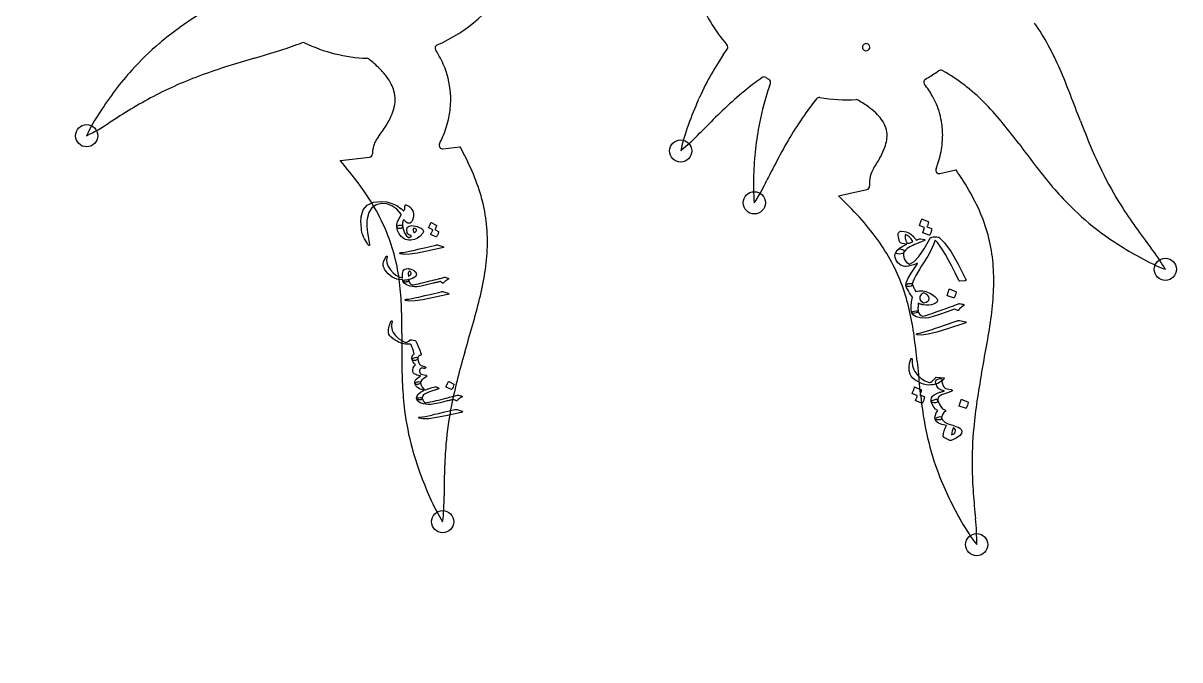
# Model space of a CAD drawing. Header units: millimetres. Extents: x -135 to 135, y -135 to 135.
# Drawn here: x -35.2 to 49.1, y 32.4 to 78.8 of the extents above; entities that cross this region are included whole.
import ezdxf

# ---------------------------------------------------------------- set-up
doc = ezdxf.new("R2010")
doc.units = ezdxf.units.MM
for name, color, linetype in [('CUT_INNER', 6, 'Continuous'), ('CUT_OUTER', 1, 'Continuous'), ('ENGRAVE', 7, 'Continuous'), ('TEXT', 5, 'Continuous')]:
    doc.layers.add(name, color=color, linetype=linetype)

msp = doc.modelspace()

# ---------------------------------------------------------------- linework, layer by layer
at = {"layer": 'CUT_INNER'}
for points in [[(15.796, 76.527), (16.085, 76.931)], [(26.014, 77.256), (25.998, 77.239)], [(26.249, 76.83), (26.29, 76.841)], [(26.281, 77.325), (26.256, 77.331)], [(32.008, 75.233), (31.744, 75.377)], [(19.159, 74.245), (19.229, 74.437)], [(25.7, 73.167), (25.695, 73.171), (25.633, 73.214)], [(13.408, 70.139), (12.698, 69.523), (12.694, 69.52)], [(-4.633, 69.669), (-3.394, 69.812), (-3.388, 69.812)], [(-12.101, 68.803), (-12.104, 68.808), (-12.099, 68.809), (-9.99, 69.052)], [(31.582, 67.873), (32.749, 68.129), (32.755, 68.13)], [(24.189, 66.245), (24.185, 66.249), (24.191, 66.251), (26.262, 66.705)]]:
    msp.add_lwpolyline(points, dxfattribs=at)
for centre, radius, start, end in [((0, 0), 130.668, 187.73465, 65.43371), ((0, 38.577), 78.873, 83.67234, 167.64641), ((0.001, 38.578), 78.872, 358.67428, 80.26189), ((-9.709, 87.811), 11.55, 293.79043, 329.05833), ((24.806, 84.788), 11.545, 200.16979, 220.77856), ((-0.429, 45.817), 40.194, 122.92375, 125.58785), ((-9.648, 58.733), 24.325, 125.63402, 130.02113), ((25.975, 69.963), 15.33, 28.24372, 35.35811), ((-12.268, 61.885), 20.227, 130.07663, 138.01964), ((-45.271, 167.326), 94.935, 286.45974, 287.67461), ((-24.295, 101.813), 26.147, 287.46606, 291.03918), ((-14.821, 77.175), 0.25, 64.33971, 110.34964), ((-9.712, 87.802), 11.542, 244.32242, 267.66556), ((-4.95, 77.013), 0.25, 113.57963, 215.90961), ((-11.559, 72.767), 7.606, 27.60646, 32.61953), ((15.881, 77.076), 0.25, 324.54123, 43.0829), ((26.183, 77.071), 0.25, 137.58787, 239.91956), ((26.199, 77.088), 0.25, 76.62568, 137.58787), ((26.183, 77.071), 0.25, 239.91956, 285.40031), ((26.224, 77.082), 0.25, 285.40031, 76.62568), ((18.911, 66.177), 23.345, 23.42283, 28.22485), ((18.415, -48.07), 129.679, 106.47972, 107.37157), ((-10.193, 76.021), 0.25, 53.03503, 87.53906), ((-10.628, 75.506), 0.923, 48.50032, 50.6751), ((-15.396, 69.336), 8.72, 45.28301, 51.89949), ((-11.153, 72.992), 7.142, 22.2393, 27.51232), ((32.391, 65.246), 20.066, 145.79254, 151.13963), ((-10.824, 60.619), 22.147, 138.08565, 142.99663), ((-11.913, 46.889), 29.982, 110.04738, 113.78241), ((-7.199, 33.878), 43.821, 107.39871, 110.00524), ((-13.174, 71.585), 5.558, 37.07439, 45.2476), ((-10.765, 73.165), 6.718, 16.52055, 22.12375), ((-10.37, 73.286), 6.304, 356.59627, 16.49176), ((24.847, 84.736), 11.484, 299.65249, 304.45421), ((27.351, 81.136), 7.099, 304.22764, 305.55969), ((31.625, 75.157), 0.25, 61.46995, 125.50781), ((25.206, 63.688), 13.4, 51.35672, 59.4934), ((-4.004, 56.241), 48.321, 21.06148, 23.43356), ((-12.989, 49.402), 27.248, 113.84254, 117.87193), ((-11.736, 72.67), 3.757, 27.31948, 37.09909), ((-10.796, 73.157), 2.697, 16.08548, 27.28157), ((34.222, 64.257), 22.147, 151.18436, 156.09534), ((29.059, 60.015), 18.151, 125.12297, 129.47138), ((38.272, 67.626), 20.227, 160.9004, 168.84342), ((18.762, 74.659), 0.25, 59.41627, 125.75367), ((24.488, 84.229), 10.902, 239.09901, 240.48321), ((18.995, 74.523), 0.25, 339.75541, 60.87242), ((30.654, 74.539), 0.25, 119.8852, 216.49735), ((25.348, 70.345), 6.513, 28.98742, 38.38916), ((-7.28, 57.941), 26.589, 142.984, 147.15085), ((-10.276, 44.36), 32.975, 117.94409, 121.22648), ((-10.37, 73.285), 2.253, 357.84136, 15.95536), ((35.584, 51.732), 28.695, 129.01541, 132.81112), ((22.782, 73.166), 0.25, 79.83141, 141.8021), ((24.809, 84.775), 11.535, 260.09855, 273.30794), ((25.649, 70.523), 6.163, 22.9982, 28.89904), ((24.134, 62.388), 15.085, 44.15999, 51.26028), ((-843.257, -267.28), 947.772, 20.957897, 21.079985), ((17.013, -0.37), 85.371, 121.32481, 122.58311), ((-11.796, 73.559), 3.71, 336.29225, 346.24904), ((-10.78, 73.308), 2.664, 346.29229, 357.68331), ((-10.793, 73.313), 6.728, 346.98695, 356.57442), ((38.281, 62.451), 26.589, 156.0827, 160.24956), ((45.853, 40.736), 43.74, 132.88984, 135.35317), ((38.058, 60.961), 19.803, 141.38267, 145.08368), ((25.489, 73.01), 0.25, 54.77531, 93.16406), ((21.541, 66.133), 8.171, 52.76679, 59.40953), ((23.458, 68.66), 5, 44.41667, 52.74143), ((26.011, 70.68), 5.769, 8.11721, 22.97318), ((19.459, 57.877), 21.582, 39.14907, 44.10476), ((-19.197, 65.335), 12.569, 146.00087, 155.11336), ((-13.442, 74.279), 5.507, 328.03354, 336.31826), ((-11.38, 73.442), 7.329, 341.77965, 347.04294), ((44.049, 56.538), 27.248, 144.66632, 148.69571), ((24.743, 69.914), 3.204, 34.35057, 44.46056), ((25.607, 70.506), 2.157, 22.59642, 34.32202), ((101.235, 94.508), 63.641, 200.98081, 202.78926), ((-36.349, 82.539), 13.229, 295.76269, 303.94938), ((-16.138, 75.969), 8.689, 321.24318, 327.99045), ((-12.004, 73.642), 7.985, 336.93298, 341.81149), ((24.998, 66.952), 12.569, 159.09958, 168.21206), ((-90.595, 174.801), 147.549, 314.81908, 315.54941), ((40.161, 67.28), 22.147, 168.90942, 173.82041), ((26.012, 70.68), 1.717, 3.21883, 22.43988), ((25.894, 70.669), 5.887, 357.65974, 8.0591), ((0.121, 42.148), 46.508, 36.82669, 39.13622), ((-7.74, 69.308), 2.031, 143.02361, 170.97937), ((-4.661, 69.917), 0.25, 154.23536, 276.57466), ((-10.988, 73.182), 6.87, 332.64892, 337.1425), ((48.963, 53.598), 32.975, 148.76786, 152.05026), ((24.592, 70.829), 3.15, 340.58085, 350.9388), ((25.613, 70.665), 2.116, 350.97397, 3.0094), ((25.488, 70.681), 6.293, 351.81323, 357.70278), ((288.578, 258.231), 313.907, 216.83843, 217.18072), ((-10.019, 69.3), 0.25, 276.57466, 359.61496), ((-8.062, 69.345), 1.707, 170.48036, 181.5512), ((-22.499, 59.243), 21.84, 23.74319, 28.94469), ((44.576, 66.796), 26.589, 173.80777, 177.97463), ((22.899, 71.422), 4.943, 332.1639, 340.62865), ((24.383, 70.896), 7.42, 341.30554, 346.36563), ((25.016, 70.747), 6.769, 346.32838, 351.83104), ((74.56, 83.323), 34.716, 202.82293, 206.08212), ((-35.687, 48.701), 30.99, 36.40909, 40.44115), ((95.316, 29.169), 85.371, 152.14859, 153.40689), ((28.473, 67.19), 2.027, 147.12564, 186.34566), ((20.077, 72.917), 8.137, 325.34452, 332.13064), ((27.497, 69.794), 4.117, 337.352, 341.93328), ((70.49, 92.833), 40.194, 217.20915, 219.87326), ((-15.728, 62.231), 14.438, 16.10247, 23.70662), ((30.554, 67.039), 12.569, 176.82464, 185.93713), ((31.529, 68.117), 0.25, 158.49964, 282.38094), ((14.811, 55.682), 21.84, 29.54946, 34.75097), ((67.983, 80.118), 27.4, 206.11177, 212.15172), ((-26.231, 55.679), 19.238, 30.19338, 36.39784), ((7.01, 73.024), 13.229, 326.58647, 334.77315), ((26.209, 66.949), 0.25, 282.38094, 3.73656), ((58.299, 82.675), 24.325, 219.91942, 224.30653), ((-13.382, 62.929), 11.99, 7.06476, 16.00685), ((2.758, 43.86), 30.99, 42.21537, 46.24742), ((21.245, 59.34), 14.438, 21.90875, 29.5129), ((-22.247, 58.013), 14.621, 22.3897, 30.13988), ((55.352, 79.827), 20.227, 224.36203, 232.30505), ((72.679, 83.123), 32.975, 212.22949, 215.51189), ((-13.667, 62.919), 12.275, 358.23215, 6.95057), ((11.459, 51.759), 19.238, 35.99965, 42.20412), ((23.509, 60.272), 11.99, 12.87104, 21.81313), ((-21.126, 58.499), 13.4, 14.15725, 22.29393), ((56.506, 81.361), 22.147, 232.37105, 237.28203), ((115.244, 113.678), 85.371, 215.61022, 216.86852), ((-16.72, 63.033), 15.33, 351.04425, 358.15864), ((15.187, 54.484), 14.621, 28.19598, 35.94615), ((23.226, 60.232), 12.275, 4.03843, 12.75685), ((58.912, 85.096), 26.589, 237.2694, 241.43626), ((36.555, 54.27), 13.229, 30.04809, 38.23478), ((-22.767, 58.112), 15.085, 6.96052, 14.06081), ((52.429, 72.659), 12.569, 240.28627, 249.39876), ((16.252, 55.081), 13.4, 19.96353, 28.10021), ((20.178, 60.037), 15.33, 356.85053, 3.96492), ((-29.218, 57.345), 21.582, 1.9496, 6.9053), ((-24.636, 64.288), 23.345, 346.22336, 351.02538), ((14.66, 54.529), 15.085, 12.7668, 19.86708), ((12.175, 60.485), 23.345, 352.02964, 356.83166), ((-48.896, 70.227), 48.321, 343.86201, 346.23409), ((-54.131, 56.507), 46.508, 359.62723, 1.93675), ((8.319, 53.114), 21.582, 7.75588, 12.71157), ((-912.989, 319.937), 947.772, 343.758429, 343.880517), ((-12.561, 63.939), 48.321, 349.66829, 352.04037), ((306.278, 54.227), 313.907, 179.63896, 179.98125), ((-16.381, 49.76), 46.508, 5.4335, 7.74303), ((58.067, 37.081), 63.641, 163.78134, 165.58979), ((-897.483, 224.951), 947.772, 349.564705, 349.686793), ((32.564, 54.336), 40.194, 180.00968, 182.67379), ((342.409, 83.952), 313.907, 185.44523, 185.78752), ((97.206, 41.784), 63.641, 169.58762, 171.39607), ((16.712, 53.616), 24.325, 182.71996, 187.10706), ((30.057, 44.299), 34.716, 165.62346, 168.88266), ((70.089, 56.371), 40.194, 185.81596, 188.48006), ((12.643, 53.128), 20.227, 187.16256, 195.10558), ((22.88, 45.724), 27.4, 168.91231, 174.95225), ((68.61, 46.132), 34.716, 171.42974, 174.68893), ((54.391, 54.05), 24.325, 188.52623, 192.91334), ((61.326, 46.823), 27.4, 174.71858, 180.75853), ((28.438, 45.278), 32.975, 175.03002, 178.31242), ((50.392, 53.153), 20.227, 192.96884, 200.91186), ((14.49, 53.653), 22.147, 195.17158, 200.08256), ((66.899, 46.942), 32.975, 180.8363, 184.1187), ((18.664, 55.173), 26.589, 200.06993, 204.23679), ((80.816, 43.881), 85.371, 178.41075, 179.66905), ((52.176, 53.862), 22.147, 200.97786, 205.88884), ((5.981, 49.186), 12.569, 203.0868, 212.19929), ((-17.781, 44.136), 13.229, 352.84863, 1.03531), ((56.175, 55.797), 26.589, 205.87621, 210.04307), ((119.15, 50.851), 85.371, 184.21702, 185.47533), ((44.163, 48.558), 12.569, 208.89308, 218.00557), ((21.034, 41.129), 13.229, 358.6549, 6.84159)]:
    msp.add_arc(centre, radius, start, end, dxfattribs=at)
at = {"layer": 'CUT_OUTER'}
msp.add_arc((0, 0), 135, 187.7347, 79.80501, dxfattribs=at)
at = {"layer": 'ENGRAVE'}
for centre, radius in [((0, 38.577), 89.052), ((-30.6, 70.624), 0.81), ((12.693, 69.519), 0.81), ((18.052, 65.738), 0.81), ((48.007, 60.893), 0.81), ((-4.655, 42.488), 0.81), ((34.259, 40.818), 0.81)]:
    msp.add_circle(centre, radius, dxfattribs=at)
at = {"layer": 'TEXT'}
for points in [[(-6.856, 64.468), (-6.908, 64.371), (-6.962, 64.301), (-7.019, 64.257), (-7.078, 64.242), (-7.135, 64.243), (-7.192, 64.257), (-7.247, 64.282), (-7.302, 64.319), (-7.353, 64.362), (-7.397, 64.408), (-7.436, 64.456), (-7.468, 64.505), (-7.475, 64.518), (-7.483, 64.521), (-7.491, 64.514), (-7.5, 64.497), (-7.546, 64.379), (-7.576, 64.263), (-7.59, 64.147), (-7.587, 64.033), (-7.592, 63.958), (-7.619, 63.903), (-7.666, 63.87), (-7.735, 63.857), (-7.846, 63.861), (-7.928, 63.884), (-7.98, 63.925), (-8.002, 63.985), (-7.996, 64.163), (-7.939, 64.367), (-7.831, 64.598), (-7.672, 64.856), (-7.667, 64.871), (-7.667, 64.886), (-7.67, 64.901), (-7.679, 64.916), (-8.002, 65.276), (-8.347, 65.525), (-8.713, 65.664), (-9.102, 65.692), (-9.509, 65.598), (-9.82, 65.38), (-10.036, 65.037), (-10.155, 64.57), (-10.171, 64.409), (-10.176, 64.227), (-10.171, 64.022), (-10.155, 63.796), (-10.129, 63.548), (-10.092, 63.279), (-10.044, 62.988), (-9.984, 62.677), (-9.979, 62.654), (-9.98, 62.637), (-9.985, 62.626), (-9.996, 62.619), (-10.01, 62.618), (-10.026, 62.624), (-10.043, 62.636), (-10.061, 62.654), (-10.121, 62.732), (-10.188, 62.834), (-10.262, 62.961), (-10.343, 63.112), (-10.418, 63.263), (-10.475, 63.394), (-10.514, 63.505), (-10.534, 63.595), (-10.559, 63.751), (-10.579, 63.902), (-10.594, 64.049), (-10.603, 64.191), (-10.607, 64.328), (-10.606, 64.459), (-10.599, 64.586), (-10.588, 64.707), (-10.441, 65.217), (-10.145, 65.576), (-9.702, 65.784), (-9.109, 65.841), (-8.717, 65.8), (-8.347, 65.698), (-7.999, 65.535), (-7.673, 65.309), (-7.649, 65.288), (-7.626, 65.267), (-7.607, 65.249), (-7.59, 65.233), (-7.574, 65.218), (-7.561, 65.205), (-7.548, 65.194), (-7.537, 65.185), (-7.518, 65.168), (-7.503, 65.16), (-7.491, 65.159), (-7.484, 65.168), (-7.446, 65.234), (-7.419, 65.308), (-7.405, 65.389), (-7.402, 65.476), (-7.398, 65.532), (-7.385, 65.57), (-7.363, 65.588), (-7.331, 65.587), (-7.275, 65.569), (-7.222, 65.547), (-7.172, 65.522), (-7.126, 65.494), (-7.083, 65.463), (-7.042, 65.429), (-7.004, 65.392), (-6.967, 65.353), (-6.838, 65.146), (-6.776, 64.929), (-6.782, 64.703), (-6.856, 64.468)], [(-6.053, 63.672), (-6.054, 63.64), (-6.064, 63.603), (-6.083, 63.562), (-6.11, 63.516), (-6.282, 63.313), (-6.483, 63.163), (-6.716, 63.065), (-6.979, 63.018), (-7.118, 63.017), (-7.245, 63.031), (-7.357, 63.062), (-7.457, 63.108), (-7.67, 63.272), (-7.832, 63.473), (-7.943, 63.711), (-8.002, 63.985), (-7.999, 64.014), (-7.982, 64.04), (-7.951, 64.064), (-7.906, 64.085), (-7.881, 64.094), (-7.856, 64.101), (-7.829, 64.106), (-7.801, 64.109), (-7.774, 64.111), (-7.748, 64.111), (-7.723, 64.111), (-7.699, 64.109), (-7.656, 64.102), (-7.623, 64.086), (-7.6, 64.064), (-7.587, 64.033), (-7.519, 63.767), (-7.425, 63.54), (-7.303, 63.352), (-7.155, 63.204), (-7.091, 63.219), (-7.04, 63.235), (-7.003, 63.25), (-6.979, 63.266), (-6.96, 63.284), (-6.947, 63.3), (-6.942, 63.314), (-6.944, 63.326), (-6.948, 63.334), (-6.953, 63.34), (-6.959, 63.345), (-6.965, 63.347), (-7.062, 63.381), (-7.138, 63.428), (-7.195, 63.487), (-7.233, 63.56), (-7.275, 63.777), (-7.233, 63.935), (-7.106, 64.033), (-6.894, 64.071), (-6.77, 64.067), (-6.639, 64.044), (-6.501, 64.004), (-6.356, 63.946), (-6.23, 63.882), (-6.138, 63.815), (-6.079, 63.745), (-6.053, 63.672)], [(-4.961, 63.648), (-4.955, 63.643), (-4.95, 63.636), (-4.948, 63.625), (-4.947, 63.613), (-4.959, 63.565), (-4.973, 63.519), (-4.989, 63.474), (-5.006, 63.43), (-5.026, 63.388), (-5.048, 63.346), (-5.072, 63.304), (-5.099, 63.263), (-5.108, 63.255), (-5.117, 63.25), (-5.128, 63.25), (-5.14, 63.254), (-5.516, 63.435), (-5.521, 63.44), (-5.523, 63.449), (-5.519, 63.462), (-5.512, 63.477), (-5.504, 63.488), (-5.495, 63.506), (-5.482, 63.531), (-5.468, 63.562), (-5.45, 63.6), (-5.43, 63.646), (-5.407, 63.699), (-5.381, 63.759), (-5.673, 63.903), (-5.682, 63.91), (-5.686, 63.92), (-5.683, 63.934), (-5.674, 63.95), (-5.666, 63.964), (-5.655, 63.986), (-5.639, 64.016), (-5.62, 64.054), (-5.598, 64.101), (-5.571, 64.157), (-5.542, 64.222), (-5.508, 64.296), (-5.502, 64.304), (-5.495, 64.308), (-5.488, 64.308), (-5.481, 64.304), (-5.118, 64.117), (-5.111, 64.112), (-5.107, 64.104), (-5.105, 64.094), (-5.104, 64.081), (-5.112, 64.041), (-5.123, 64.002), (-5.135, 63.963), (-5.15, 63.926), (-5.166, 63.89), (-5.184, 63.854), (-5.204, 63.82), (-5.225, 63.786)], [(30.958, 63.86), (30.966, 63.854), (30.972, 63.846), (30.976, 63.835), (30.977, 63.82), (30.97, 63.764), (30.959, 63.709), (30.947, 63.656), (30.931, 63.603), (30.914, 63.552), (30.893, 63.501), (30.87, 63.45), (30.844, 63.4), (30.835, 63.389), (30.824, 63.383), (30.812, 63.381), (30.798, 63.384), (30.343, 63.548), (30.337, 63.554), (30.334, 63.564), (30.337, 63.579), (30.343, 63.598), (30.351, 63.612), (30.36, 63.633), (30.371, 63.663), (30.384, 63.701), (30.4, 63.747), (30.418, 63.802), (30.438, 63.865), (30.462, 63.938), (30.108, 64.069), (30.096, 64.076), (30.091, 64.088), (30.093, 64.103), (30.102, 64.123), (30.109, 64.14), (30.119, 64.167), (30.133, 64.203), (30.151, 64.25), (30.172, 64.306), (30.195, 64.374), (30.222, 64.452), (30.252, 64.542), (30.258, 64.552), (30.265, 64.557), (30.273, 64.558), (30.282, 64.554), (30.722, 64.38), (30.73, 64.375), (30.736, 64.367), (30.74, 64.356), (30.742, 64.341), (30.737, 64.294), (30.73, 64.247), (30.72, 64.202), (30.708, 64.157), (30.693, 64.113), (30.677, 64.07), (30.658, 64.028), (30.638, 63.988)], [(-6.569, 63.767), (-6.588, 63.811), (-6.626, 63.843), (-6.685, 63.863), (-6.764, 63.871), (-6.776, 63.869), (-6.784, 63.867), (-6.789, 63.865), (-6.791, 63.863), (-6.797, 63.815), (-6.798, 63.768), (-6.793, 63.72), (-6.783, 63.672), (-6.769, 63.631), (-6.752, 63.597), (-6.732, 63.572), (-6.709, 63.554), (-6.641, 63.615), (-6.595, 63.671), (-6.571, 63.721), (-6.569, 63.767)], [(33.481, 60.141), (33.483, 60.126), (33.483, 60.112), (33.481, 60.1), (33.476, 60.09), (33.465, 60.076), (33.449, 60.066), (33.428, 60.06), (33.4, 60.057), (33.025, 60.035), (33.007, 60.036), (32.992, 60.043), (32.979, 60.055), (32.968, 60.072), (32.7, 60.622), (32.447, 61.12), (32.209, 61.567), (31.985, 61.962), (31.777, 62.306), (31.583, 62.597), (31.404, 62.837), (31.24, 63.024), (31.124, 62.689), (30.941, 62.298), (30.694, 61.851), (30.38, 61.349), (30.249, 61.14), (30.115, 60.919), (29.978, 60.684), (29.837, 60.436), (29.713, 60.206), (29.626, 60.024), (29.576, 59.89), (29.563, 59.804), (29.545, 59.714), (29.479, 59.659), (29.364, 59.636), (29.201, 59.647), (29.155, 59.656), (29.122, 59.668), (29.1, 59.683), (29.09, 59.7), (29.118, 59.909), (29.267, 60.238), (29.536, 60.687), (29.927, 61.255), (29.937, 61.285), (29.937, 61.305), (29.928, 61.314), (29.909, 61.311), (29.671, 61.222), (29.462, 61.155), (29.282, 61.11), (29.133, 61.086), (29.031, 61.093), (28.936, 61.11), (28.848, 61.138), (28.766, 61.176), (28.634, 61.261), (28.523, 61.361), (28.435, 61.474), (28.37, 61.601), (28.322, 61.749), (28.305, 61.886), (28.32, 62.01), (28.366, 62.123), (28.452, 62.249), (28.544, 62.332), (28.643, 62.371), (28.747, 62.367), (28.865, 62.328), (28.94, 62.277), (28.973, 62.214), (28.962, 62.139), (28.931, 62.022), (28.925, 61.902), (28.944, 61.777), (28.987, 61.648), (29.053, 61.526), (29.136, 61.421), (29.238, 61.333), (29.358, 61.262), (29.696, 61.456), (30.055, 61.831), (30.437, 62.384), (30.84, 63.118), (30.879, 63.175), (30.932, 63.217), (30.999, 63.243), (31.08, 63.253), (31.241, 63.258), (31.366, 63.255), (31.453, 63.244), (31.505, 63.225), (31.922, 62.811), (32.389, 62.161), (32.906, 61.276), (33.472, 60.155), (33.473, 60.153), (33.474, 60.151), (33.475, 60.149), (33.477, 60.148), (33.478, 60.147), (33.479, 60.145), (33.48, 60.143), (33.481, 60.141)], [(28.958, 62.132), (28.916, 62.074), (28.849, 62.032), (28.757, 62.008), (28.64, 62.002), (28.505, 62.012), (28.414, 62.035), (28.368, 62.07), (28.367, 62.118), (28.463, 62.275), (28.63, 62.428), (28.868, 62.576), (29.176, 62.72), (28.973, 62.735), (28.819, 62.767), (28.714, 62.813), (28.657, 62.876), (28.642, 62.912), (28.628, 62.952), (28.616, 62.996), (28.604, 63.043), (28.594, 63.093), (28.583, 63.145), (28.573, 63.2), (28.563, 63.257), (28.55, 63.359), (28.546, 63.44), (28.549, 63.502), (28.561, 63.543), (28.607, 63.606), (28.657, 63.649), (28.711, 63.673), (28.768, 63.676), (28.969, 63.642), (29.127, 63.609), (29.242, 63.576), (29.315, 63.543), (29.388, 63.494), (29.459, 63.44), (29.528, 63.383), (29.595, 63.321), (29.661, 63.254), (29.726, 63.182), (29.79, 63.105), (29.853, 63.022), (30.052, 63.094), (30.093, 63.108), (30.131, 63.117), (30.166, 63.118), (30.196, 63.114), (30.457, 63.056), (30.491, 63.039), (30.494, 63.017), (30.466, 62.99), (30.407, 62.957), (30.212, 62.882), (30.034, 62.812), (29.872, 62.746), (29.726, 62.686), (29.597, 62.63), (29.486, 62.578), (29.392, 62.53), (29.316, 62.486), (29.192, 62.4), (29.091, 62.313), (29.013, 62.223), (28.958, 62.132)], [(29.598, 62.906), (29.476, 63.102), (29.348, 63.254), (29.215, 63.362), (29.076, 63.425), (29.059, 63.379), (29.049, 63.324), (29.047, 63.258), (29.052, 63.182), (29.06, 63.14), (29.069, 63.097), (29.08, 63.055), (29.093, 63.012), (29.108, 62.97), (29.126, 62.928), (29.147, 62.886), (29.171, 62.845), (29.215, 62.801), (29.28, 62.786), (29.364, 62.801), (29.468, 62.844), (29.515, 62.869), (29.552, 62.888), (29.58, 62.9), (29.598, 62.906)], [(-4.706, 62.569), (-4.615, 62.535), (-4.581, 62.503), (-4.603, 62.473), (-4.682, 62.446), (-5.801, 62.209), (-6.487, 62.066), (-7.04, 61.988), (-7.459, 61.975), (-7.744, 62.028), (-7.768, 62.04), (-7.782, 62.052), (-7.785, 62.064), (-7.777, 62.075), (-7.765, 62.085), (-7.748, 62.093), (-7.727, 62.099), (-7.701, 62.103), (-7.501, 62.126), (-7.29, 62.159), (-7.068, 62.204), (-6.835, 62.258), (-6.774, 62.272), (-6.609, 62.309), (-6.341, 62.371), (-5.969, 62.456), (-5.146, 62.654), (-5.101, 62.662), (-5.06, 62.664), (-5.022, 62.662), (-4.987, 62.654)], [(-7.608, 60.116), (-8, 60.181), (-8.339, 60.325), (-8.625, 60.551), (-8.858, 60.856), (-8.883, 60.9), (-8.906, 60.943), (-8.927, 60.986), (-8.945, 61.029), (-8.962, 61.07), (-8.975, 61.111), (-8.986, 61.152), (-8.995, 61.191), (-8.992, 61.292), (-8.955, 61.429), (-8.885, 61.604), (-8.781, 61.814), (-8.765, 61.838), (-8.749, 61.852), (-8.732, 61.858), (-8.716, 61.855), (-8.701, 61.845), (-8.694, 61.831), (-8.693, 61.813), (-8.699, 61.791), (-8.741, 61.58), (-8.715, 61.351), (-8.619, 61.105), (-8.454, 60.842), (-8.273, 60.632), (-8.07, 60.465), (-7.844, 60.34), (-7.596, 60.258), (-7.588, 60.26), (-7.582, 60.263), (-7.577, 60.268), (-7.575, 60.275), (-7.584, 60.434), (-7.581, 60.572), (-7.566, 60.687), (-7.539, 60.779), (-7.49, 60.854), (-7.416, 60.905), (-7.317, 60.934), (-7.193, 60.941), (-7.176, 60.94), (-7.16, 60.938), (-7.142, 60.937), (-7.125, 60.934), (-7.106, 60.931), (-7.087, 60.928), (-7.067, 60.924), (-7.046, 60.92), (-6.908, 60.881), (-6.791, 60.828), (-6.695, 60.761), (-6.62, 60.679), (-6.575, 60.592), (-6.566, 60.509), (-6.593, 60.429), (-6.657, 60.352), (-6.751, 60.281), (-6.862, 60.222), (-6.992, 60.176), (-7.138, 60.142), (-7.137, 60.133), (-7.136, 60.124), (-7.134, 60.116), (-7.132, 60.108), (-7.13, 60.1), (-7.128, 60.091), (-7.127, 60.083), (-7.126, 60.074), (-7.129, 60.042), (-7.146, 60.015), (-7.177, 59.994), (-7.222, 59.978), (-7.273, 59.968), (-7.325, 59.963), (-7.378, 59.963), (-7.432, 59.968), (-7.48, 59.978), (-7.515, 59.99), (-7.537, 60.006), (-7.546, 60.025), (-7.556, 60.113), (-7.564, 60.112), (-7.576, 60.113), (-7.59, 60.114), (-7.608, 60.116)], [(-7.116, 60.397), (-7.037, 60.456), (-6.984, 60.516), (-6.956, 60.577), (-6.953, 60.641), (-6.967, 60.677), (-6.986, 60.708), (-7.011, 60.735), (-7.041, 60.757), (-7.056, 60.763), (-7.072, 60.763), (-7.088, 60.755), (-7.104, 60.74), (-7.141, 60.688), (-7.161, 60.615), (-7.166, 60.523), (-7.155, 60.412), (-7.152, 60.4), (-7.144, 60.394), (-7.132, 60.393), (-7.116, 60.397)], [(-4.492, 60.307), (-4.413, 60.285), (-4.35, 60.267), (-4.304, 60.255), (-4.274, 60.248), (-4.255, 60.242), (-4.241, 60.233), (-4.232, 60.221), (-4.228, 60.207), (-4.228, 60.189), (-4.235, 60.174), (-4.249, 60.161), (-4.268, 60.151), (-4.362, 60.101), (-4.446, 60.045), (-4.519, 59.982), (-4.582, 59.913), (-4.602, 59.894), (-4.627, 59.886), (-4.655, 59.89), (-4.689, 59.906), (-4.843, 59.991), (-4.907, 59.976), (-4.969, 59.962), (-5.03, 59.948), (-5.089, 59.934), (-5.148, 59.92), (-5.205, 59.907), (-5.262, 59.893), (-5.317, 59.88), (-5.828, 59.756), (-6.228, 59.671), (-6.519, 59.623), (-6.699, 59.613), (-7.033, 59.663), (-7.286, 59.749), (-7.457, 59.871), (-7.546, 60.03), (-7.547, 60.034), (-7.548, 60.039), (-7.548, 60.044), (-7.548, 60.048), (-7.526, 60.079), (-7.468, 60.103), (-7.376, 60.122), (-7.25, 60.134), (-7.202, 60.135), (-7.167, 60.126), (-7.143, 60.107), (-7.131, 60.078), (-7.094, 59.963), (-7.04, 59.871), (-6.97, 59.8), (-6.883, 59.751), (-6.787, 59.766), (-6.678, 59.786), (-6.556, 59.81), (-6.421, 59.839), (-6.273, 59.873), (-6.114, 59.91), (-5.944, 59.952), (-5.761, 59.997), (-5.581, 60.04), (-5.42, 60.08), (-5.276, 60.115), (-5.151, 60.147), (-5.045, 60.174), (-4.956, 60.196), (-4.885, 60.214), (-4.833, 60.226), (-4.575, 60.302), (-4.549, 60.307), (-4.527, 60.309), (-4.508, 60.309), (-4.492, 60.307)], [(31.409, 58.645), (31.41, 58.637), (31.411, 58.63), (31.412, 58.624), (31.412, 58.618), (31.412, 58.613), (31.411, 58.607), (31.41, 58.601), (31.409, 58.595), (31.373, 58.528), (31.32, 58.467), (31.247, 58.414), (31.155, 58.369), (30.963, 58.306), (30.77, 58.272), (30.578, 58.268), (30.385, 58.294), (30.338, 58.303), (30.292, 58.315), (30.245, 58.327), (30.198, 58.341), (30.151, 58.356), (30.103, 58.372), (30.055, 58.39), (30.007, 58.409), (29.997, 58.323), (29.99, 58.24), (29.985, 58.16), (29.982, 58.084), (29.982, 58.011), (29.985, 57.941), (29.991, 57.875), (30, 57.813), (29.997, 57.787), (29.976, 57.763), (29.938, 57.741), (29.883, 57.721), (29.739, 57.681), (29.632, 57.666), (29.561, 57.675), (29.527, 57.709), (29.479, 57.934), (29.474, 58.201), (29.513, 58.509), (29.594, 58.858), (29.521, 58.953), (29.445, 59.061), (29.367, 59.181), (29.285, 59.313), (29.208, 59.447), (29.15, 59.555), (29.111, 59.637), (29.091, 59.695), (29.092, 59.726), (29.108, 59.756), (29.14, 59.786), (29.186, 59.815), (29.214, 59.828), (29.241, 59.838), (29.27, 59.847), (29.299, 59.853), (29.328, 59.858), (29.358, 59.861), (29.387, 59.864), (29.417, 59.865), (29.474, 59.861), (29.517, 59.849), (29.547, 59.828), (29.564, 59.798), (29.594, 59.726), (29.625, 59.656), (29.656, 59.588), (29.688, 59.523), (29.721, 59.459), (29.754, 59.395), (29.788, 59.333), (29.823, 59.272), (29.939, 59.307), (30.063, 59.327), (30.195, 59.331), (30.336, 59.318), (30.452, 59.295), (30.566, 59.265), (30.679, 59.226), (30.791, 59.178), (30.9, 59.122), (31.009, 59.056), (31.116, 58.981), (31.221, 58.896), (31.294, 58.827), (31.35, 58.763), (31.388, 58.702), (31.409, 58.645)], [(-4.314, 59.168), (-4.223, 59.133), (-4.189, 59.101), (-4.211, 59.072), (-4.29, 59.044), (-5.409, 58.808), (-6.095, 58.664), (-6.648, 58.587), (-7.067, 58.574), (-7.352, 58.626), (-7.376, 58.639), (-7.39, 58.651), (-7.393, 58.662), (-7.385, 58.673), (-7.373, 58.683), (-7.356, 58.691), (-7.335, 58.697), (-7.309, 58.701), (-7.109, 58.724), (-6.898, 58.758), (-6.676, 58.802), (-6.443, 58.857), (-6.382, 58.87), (-6.217, 58.907), (-5.949, 58.969), (-5.577, 59.055), (-4.754, 59.253), (-4.709, 59.26), (-4.668, 59.263), (-4.63, 59.26), (-4.595, 59.252)], [(30.8, 58.759), (30.766, 58.881), (30.693, 58.988), (30.582, 59.08), (30.432, 59.157), (30.386, 59.166), (30.334, 59.151), (30.276, 59.112), (30.213, 59.049), (30.158, 58.972), (30.123, 58.895), (30.108, 58.82), (30.114, 58.746), (30.145, 58.67), (30.201, 58.595), (30.285, 58.52), (30.395, 58.445), (30.57, 58.491), (30.695, 58.559), (30.772, 58.648), (30.8, 58.759)], [(32.734, 59.277), (32.742, 59.272), (32.748, 59.264), (32.752, 59.252), (32.754, 59.238), (32.735, 59.127), (32.706, 59.019), (32.666, 58.916), (32.615, 58.816), (32.607, 58.806), (32.597, 58.8), (32.586, 58.798), (32.575, 58.802), (32.121, 58.961), (32.11, 58.968), (32.105, 58.98), (32.106, 58.995), (32.115, 59.015), (32.122, 59.032), (32.133, 59.059), (32.147, 59.095), (32.164, 59.141), (32.185, 59.198), (32.209, 59.265), (32.235, 59.344), (32.265, 59.433), (32.271, 59.445), (32.278, 59.452), (32.285, 59.454), (32.294, 59.451)], [(33.013, 58.386), (33.106, 58.369), (33.18, 58.357), (33.235, 58.348), (33.27, 58.343), (33.293, 58.339), (33.31, 58.33), (33.322, 58.318), (33.329, 58.301), (33.33, 58.281), (33.323, 58.263), (33.31, 58.246), (33.289, 58.232), (33.186, 58.163), (33.096, 58.089), (33.019, 58.008), (32.955, 57.922), (32.934, 57.897), (32.907, 57.885), (32.873, 57.886), (32.833, 57.9), (32.645, 57.98), (32.574, 57.956), (32.504, 57.933), (32.435, 57.91), (32.368, 57.886), (32.302, 57.864), (32.238, 57.841), (32.174, 57.819), (32.112, 57.797), (31.539, 57.595), (31.087, 57.45), (30.759, 57.361), (30.552, 57.328), (30.161, 57.346), (29.86, 57.416), (29.649, 57.537), (29.527, 57.709), (29.526, 57.714), (29.525, 57.719), (29.524, 57.725), (29.523, 57.73), (29.545, 57.768), (29.609, 57.802), (29.712, 57.834), (29.857, 57.864), (29.911, 57.87), (29.953, 57.864), (29.983, 57.845), (30, 57.813), (30.056, 57.685), (30.128, 57.585), (30.218, 57.511), (30.324, 57.465), (30.433, 57.494), (30.556, 57.529), (30.694, 57.572), (30.846, 57.621), (31.012, 57.677), (31.191, 57.739), (31.382, 57.807), (31.587, 57.88), (31.79, 57.951), (31.971, 58.015), (32.132, 58.073), (32.272, 58.124), (32.392, 58.168), (32.491, 58.204), (32.57, 58.232), (32.629, 58.252), (32.917, 58.37), (32.946, 58.379), (32.972, 58.384), (32.994, 58.386), (33.013, 58.386)], [(-6.887, 54.311), (-6.893, 54.384), (-6.89, 54.45), (-6.881, 54.509), (-6.865, 54.562), (-6.855, 54.585), (-6.842, 54.608), (-6.827, 54.63), (-6.809, 54.65), (-6.79, 54.669), (-6.769, 54.689), (-6.748, 54.708), (-6.725, 54.727), (-6.776, 54.917), (-6.832, 55.089), (-6.893, 55.245), (-6.959, 55.383), (-6.98, 55.411), (-7.006, 55.431), (-7.037, 55.44), (-7.074, 55.44), (-7.223, 55.435), (-7.36, 55.44), (-7.485, 55.456), (-7.598, 55.483), (-7.687, 55.512), (-7.774, 55.545), (-7.861, 55.582), (-7.946, 55.623), (-8.029, 55.667), (-8.111, 55.716), (-8.191, 55.769), (-8.269, 55.826), (-8.402, 55.939), (-8.501, 56.051), (-8.566, 56.161), (-8.596, 56.27), (-8.602, 56.377), (-8.597, 56.491), (-8.58, 56.611), (-8.551, 56.738), (-8.533, 56.801), (-8.515, 56.858), (-8.498, 56.91), (-8.481, 56.957), (-8.464, 56.999), (-8.448, 57.036), (-8.433, 57.068), (-8.419, 57.095), (-8.407, 57.112), (-8.392, 57.123), (-8.376, 57.127), (-8.357, 57.126), (-8.342, 57.118), (-8.333, 57.105), (-8.331, 57.087), (-8.336, 57.062), (-8.358, 56.968), (-8.373, 56.884), (-8.38, 56.809), (-8.379, 56.744), (-8.377, 56.711), (-8.373, 56.675), (-8.369, 56.638), (-8.362, 56.599), (-8.355, 56.558), (-8.346, 56.515), (-8.335, 56.47), (-8.323, 56.423), (-8.284, 56.326), (-8.215, 56.216), (-8.117, 56.093), (-7.989, 55.957), (-7.841, 55.825), (-7.683, 55.715), (-7.514, 55.627), (-7.335, 55.56), (-7.328, 55.557), (-7.321, 55.557), (-7.314, 55.559), (-7.308, 55.563), (-7.221, 55.599), (-7.143, 55.64), (-7.076, 55.686), (-7.019, 55.736), (-6.98, 55.753), (-6.908, 55.752), (-6.804, 55.731), (-6.668, 55.693), (-6.641, 55.68), (-6.617, 55.662), (-6.598, 55.64), (-6.584, 55.614), (-6.531, 55.496), (-6.481, 55.381), (-6.433, 55.267), (-6.386, 55.155), (-6.341, 55.043), (-6.299, 54.932), (-6.26, 54.821), (-6.222, 54.711), (-6.216, 54.684), (-6.219, 54.662), (-6.231, 54.645), (-6.251, 54.632), (-6.298, 54.617), (-6.34, 54.599), (-6.378, 54.576), (-6.41, 54.549), (-6.434, 54.515), (-6.452, 54.472), (-6.465, 54.42), (-6.472, 54.359), (-6.481, 54.328), (-6.502, 54.302), (-6.534, 54.28), (-6.578, 54.263), (-6.628, 54.25), (-6.678, 54.244), (-6.73, 54.243), (-6.782, 54.248), (-6.826, 54.259), (-6.858, 54.272), (-6.879, 54.29), (-6.887, 54.311)], [(33.351, 57.095), (33.459, 57.066), (33.502, 57.033), (33.48, 56.996), (33.393, 56.955), (32.132, 56.552), (31.358, 56.306), (30.731, 56.152), (30.25, 56.088), (29.916, 56.115), (29.886, 56.127), (29.869, 56.139), (29.864, 56.152), (29.872, 56.166), (29.885, 56.178), (29.904, 56.189), (29.927, 56.199), (29.956, 56.206), (30.184, 56.256), (30.423, 56.32), (30.673, 56.397), (30.935, 56.487), (31.004, 56.51), (31.189, 56.572), (31.491, 56.674), (31.909, 56.817), (32.835, 57.141), (32.885, 57.155), (32.932, 57.162), (32.976, 57.164), (33.018, 57.159)], [(-6.473, 54.368), (-6.445, 54.209), (-6.402, 54.079), (-6.344, 53.978), (-6.27, 53.905), (-6.215, 53.875), (-6.147, 53.847), (-6.066, 53.822), (-5.972, 53.799), (-5.944, 53.79), (-5.922, 53.779), (-5.906, 53.767), (-5.897, 53.752), (-5.891, 53.733), (-5.89, 53.715), (-5.896, 53.699), (-5.908, 53.685), (-5.926, 53.672), (-5.947, 53.664), (-5.972, 53.662), (-5.999, 53.665), (-6.07, 53.681), (-6.129, 53.69), (-6.177, 53.692), (-6.212, 53.687), (-6.261, 53.666), (-6.298, 53.629), (-6.323, 53.575), (-6.336, 53.505), (-6.337, 53.429), (-6.327, 53.365), (-6.305, 53.315), (-6.272, 53.278), (-6.211, 53.242), (-6.123, 53.211), (-6.01, 53.186), (-5.871, 53.166), (-5.854, 53.162), (-5.842, 53.151), (-5.833, 53.134), (-5.827, 53.11), (-5.827, 53.086), (-5.832, 53.067), (-5.842, 53.052), (-5.857, 53.041), (-6.037, 52.935), (-6.166, 52.828), (-6.243, 52.719), (-6.27, 52.61), (-6.279, 52.584), (-6.304, 52.56), (-6.348, 52.537), (-6.409, 52.514), (-6.458, 52.502), (-6.506, 52.496), (-6.553, 52.496), (-6.599, 52.502), (-6.635, 52.511), (-6.661, 52.524), (-6.678, 52.541), (-6.686, 52.562), (-6.674, 52.713), (-6.604, 52.854), (-6.474, 52.984), (-6.285, 53.104), (-6.275, 53.11), (-6.272, 53.116), (-6.277, 53.121), (-6.288, 53.127), (-6.42, 53.153), (-6.532, 53.182), (-6.621, 53.212), (-6.689, 53.244), (-6.737, 53.278), (-6.774, 53.318), (-6.8, 53.362), (-6.816, 53.412), (-6.824, 53.565), (-6.795, 53.702), (-6.73, 53.824), (-6.628, 53.929), (-6.73, 54.025), (-6.807, 54.122), (-6.86, 54.22), (-6.888, 54.32), (-6.885, 54.347), (-6.869, 54.373), (-6.839, 54.397), (-6.797, 54.42), (-6.663, 54.467), (-6.565, 54.473), (-6.501, 54.441), (-6.473, 54.368)], [(29.452, 54.339), (29.459, 54.358), (29.468, 54.373), (29.478, 54.384), (29.49, 54.392), (29.5, 54.395), (29.511, 54.395), (29.523, 54.392), (29.536, 54.385), (29.544, 54.377), (29.549, 54.366), (29.552, 54.351), (29.552, 54.334), (29.551, 54.076), (29.585, 53.841), (29.653, 53.628), (29.755, 53.436), (29.975, 53.154), (30.221, 52.926), (30.49, 52.752), (30.785, 52.633), (30.79, 52.631), (30.795, 52.63), (30.799, 52.629), (30.802, 52.628), (30.805, 52.628), (30.808, 52.628), (30.811, 52.628), (30.813, 52.628), (30.915, 52.668), (31.027, 52.745), (31.149, 52.86), (31.28, 53.011), (31.289, 53.018), (31.297, 53.022), (31.304, 53.024), (31.31, 53.023), (31.879, 52.989), (31.903, 52.976), (31.896, 52.944), (31.858, 52.892), (31.79, 52.82), (31.683, 52.727), (31.56, 52.645), (31.422, 52.573), (31.268, 52.513), (31.179, 52.489), (31.066, 52.47), (30.927, 52.458), (30.764, 52.452), (30.584, 52.466), (30.39, 52.512), (30.182, 52.59), (29.961, 52.7), (29.757, 52.826), (29.598, 52.957), (29.484, 53.094), (29.414, 53.235), (29.351, 53.498), (29.336, 53.77), (29.37, 54.05), (29.452, 54.339)], [(-5.218, 52.324), (-5.197, 52.325), (-5.167, 52.321), (-5.128, 52.31), (-5.079, 52.293), (-5.032, 52.275), (-4.994, 52.26), (-4.965, 52.248), (-4.946, 52.239), (-4.929, 52.219), (-4.93, 52.201), (-4.949, 52.184), (-4.985, 52.169), (-5.01, 52.16), (-5.039, 52.15), (-5.074, 52.138), (-5.113, 52.123), (-5.157, 52.108), (-5.204, 52.091), (-5.257, 52.074), (-5.313, 52.056), (-5.548, 51.974), (-5.735, 51.903), (-5.875, 51.845), (-5.966, 51.798), (-6.044, 51.736), (-6.099, 51.664), (-6.131, 51.581), (-6.141, 51.488), (-6.143, 51.462), (-6.152, 51.438), (-6.166, 51.417), (-6.187, 51.399), (-6.215, 51.383), (-6.247, 51.373), (-6.284, 51.37), (-6.324, 51.373), (-6.424, 51.384), (-6.495, 51.398), (-6.54, 51.417), (-6.556, 51.44), (-6.537, 51.628), (-6.444, 51.794), (-6.276, 51.937), (-6.034, 52.057), (-6.025, 52.062), (-6.022, 52.067), (-6.024, 52.07), (-6.03, 52.071), (-6.288, 52.155), (-6.483, 52.265), (-6.616, 52.402), (-6.686, 52.566), (-6.687, 52.586), (-6.679, 52.603), (-6.662, 52.619), (-6.638, 52.633), (-6.602, 52.647), (-6.556, 52.662), (-6.5, 52.679), (-6.435, 52.698), (-6.37, 52.708), (-6.321, 52.697), (-6.288, 52.666), (-6.271, 52.614), (-6.228, 52.44), (-6.156, 52.297), (-6.056, 52.186), (-5.927, 52.107), (-5.912, 52.107), (-5.881, 52.114), (-5.835, 52.13), (-5.773, 52.153), (-5.735, 52.167), (-5.688, 52.183), (-5.631, 52.201), (-5.566, 52.221), (-5.492, 52.243), (-5.409, 52.268), (-5.318, 52.295), (-5.218, 52.324)], [(-3.842, 52.525), (-3.836, 52.52), (-3.832, 52.512), (-3.829, 52.502), (-3.829, 52.489), (-3.855, 52.395), (-3.89, 52.305), (-3.933, 52.22), (-3.985, 52.139), (-3.994, 52.13), (-4.002, 52.126), (-4.012, 52.126), (-4.021, 52.13), (-4.397, 52.306), (-4.407, 52.314), (-4.41, 52.324), (-4.407, 52.337), (-4.398, 52.353), (-4.39, 52.367), (-4.379, 52.389), (-4.364, 52.419), (-4.345, 52.458), (-4.322, 52.504), (-4.296, 52.56), (-4.266, 52.625), (-4.232, 52.7), (-4.226, 52.71), (-4.22, 52.715), (-4.213, 52.716), (-4.205, 52.712)], [(30.43, 51.613), (30.438, 51.608), (30.444, 51.6), (30.448, 51.589), (30.45, 51.574), (30.442, 51.518), (30.432, 51.463), (30.419, 51.41), (30.404, 51.357), (30.386, 51.306), (30.366, 51.255), (30.343, 51.204), (30.317, 51.154), (30.308, 51.143), (30.297, 51.137), (30.284, 51.135), (30.27, 51.138), (29.816, 51.302), (29.809, 51.308), (29.807, 51.318), (29.809, 51.333), (29.816, 51.352), (29.823, 51.365), (29.832, 51.387), (29.843, 51.417), (29.857, 51.455), (29.872, 51.501), (29.89, 51.556), (29.911, 51.619), (29.934, 51.692), (29.58, 51.823), (29.569, 51.83), (29.564, 51.842), (29.566, 51.857), (29.574, 51.877), (29.581, 51.894), (29.592, 51.921), (29.606, 51.957), (29.623, 52.003), (29.644, 52.06), (29.668, 52.127), (29.695, 52.206), (29.724, 52.295), (29.73, 52.305), (29.738, 52.311), (29.746, 52.312), (29.755, 52.308), (30.195, 52.134), (30.203, 52.129), (30.209, 52.121), (30.213, 52.109), (30.215, 52.095), (30.21, 52.047), (30.203, 52.001), (30.193, 51.956), (30.18, 51.911), (30.166, 51.867), (30.149, 51.824), (30.131, 51.782), (30.11, 51.741)], [(32.468, 52.061), (32.465, 52.035), (32.451, 52.014), (32.429, 51.997), (32.397, 51.985), (32.375, 51.977), (32.344, 51.965), (32.305, 51.951), (32.257, 51.934), (32.2, 51.915), (32.136, 51.892), (32.064, 51.867), (31.983, 51.839), (31.83, 51.783), (31.705, 51.728), (31.607, 51.673), (31.536, 51.619), (31.484, 51.561), (31.448, 51.494), (31.427, 51.419), (31.422, 51.336), (31.414, 51.257), (31.382, 51.202), (31.328, 51.169), (31.251, 51.16), (31.125, 51.166), (31.032, 51.178), (30.974, 51.199), (30.95, 51.227), (30.936, 51.385), (30.968, 51.523), (31.045, 51.643), (31.167, 51.742), (31.208, 51.765), (31.252, 51.788), (31.299, 51.811), (31.348, 51.834), (31.401, 51.857), (31.459, 51.88), (31.52, 51.901), (31.585, 51.922), (31.648, 51.941), (31.705, 51.959), (31.754, 51.974), (31.796, 51.988), (31.831, 51.999), (31.857, 52.007), (31.875, 52.013), (31.884, 52.015), (31.888, 52.016), (31.891, 52.018), (31.892, 52.02), (31.891, 52.022), (31.887, 52.025), (31.882, 52.027), (31.874, 52.03), (31.863, 52.033), (31.651, 52.097), (31.482, 52.212), (31.355, 52.376), (31.273, 52.591), (31.263, 52.688), (31.285, 52.77), (31.338, 52.837), (31.422, 52.888), (31.503, 52.916), (31.574, 52.93), (31.636, 52.929), (31.687, 52.913), (31.726, 52.889), (31.749, 52.861), (31.758, 52.83), (31.751, 52.795), (31.739, 52.764), (31.731, 52.737), (31.727, 52.715), (31.729, 52.697), (31.757, 52.544), (31.801, 52.417), (31.862, 52.316), (31.939, 52.242), (32.006, 52.203), (32.106, 52.17), (32.239, 52.142), (32.406, 52.119), (32.433, 52.114), (32.453, 52.103), (32.464, 52.085), (32.468, 52.061)], [(-3.502, 51.718), (-3.423, 51.695), (-3.36, 51.678), (-3.314, 51.666), (-3.284, 51.658), (-3.265, 51.652), (-3.251, 51.644), (-3.242, 51.632), (-3.237, 51.617), (-3.238, 51.6), (-3.245, 51.584), (-3.259, 51.572), (-3.278, 51.561), (-3.372, 51.511), (-3.456, 51.455), (-3.529, 51.392), (-3.592, 51.324), (-3.612, 51.304), (-3.637, 51.296), (-3.665, 51.3), (-3.699, 51.316), (-3.853, 51.401), (-3.917, 51.387), (-3.979, 51.373), (-4.04, 51.358), (-4.099, 51.345), (-4.158, 51.331), (-4.215, 51.317), (-4.272, 51.304), (-4.327, 51.29), (-4.838, 51.167), (-5.238, 51.081), (-5.529, 51.033), (-5.709, 51.023), (-6.043, 51.073), (-6.296, 51.159), (-6.467, 51.282), (-6.556, 51.44), (-6.557, 51.445), (-6.558, 51.45), (-6.558, 51.454), (-6.559, 51.459), (-6.536, 51.489), (-6.478, 51.514), (-6.386, 51.532), (-6.26, 51.545), (-6.213, 51.546), (-6.177, 51.537), (-6.153, 51.517), (-6.141, 51.488), (-6.104, 51.374), (-6.051, 51.281), (-5.98, 51.21), (-5.893, 51.161), (-5.797, 51.176), (-5.688, 51.196), (-5.566, 51.221), (-5.431, 51.25), (-5.283, 51.283), (-5.124, 51.321), (-4.954, 51.362), (-4.771, 51.407), (-4.591, 51.451), (-4.429, 51.49), (-4.286, 51.526), (-4.161, 51.557), (-4.054, 51.584), (-3.966, 51.607), (-3.895, 51.624), (-3.843, 51.636), (-3.585, 51.712), (-3.559, 51.717), (-3.537, 51.719), (-3.518, 51.719), (-3.502, 51.718)], [(31.703, 50.054), (31.699, 50.009), (31.692, 49.975), (31.681, 49.953), (31.667, 49.941), (31.645, 49.932), (31.616, 49.925), (31.582, 49.918), (31.541, 49.914), (31.41, 49.906), (31.315, 49.909), (31.255, 49.924), (31.23, 49.95), (31.219, 50.096), (31.248, 50.251), (31.317, 50.415), (31.426, 50.588), (31.268, 50.695), (31.136, 50.838), (31.03, 51.017), (30.949, 51.232), (30.949, 51.257), (30.959, 51.279), (30.981, 51.3), (31.013, 51.317), (31.224, 51.408), (31.248, 51.418), (31.275, 51.422), (31.305, 51.419), (31.339, 51.411), (31.367, 51.399), (31.39, 51.382), (31.408, 51.361), (31.422, 51.336), (31.52, 51.079), (31.638, 50.877), (31.778, 50.728), (31.939, 50.634), (31.961, 50.624), (31.978, 50.61), (31.99, 50.592), (31.997, 50.57), (31.999, 50.548), (31.993, 50.532), (31.981, 50.52), (31.96, 50.512), (31.941, 50.507), (31.924, 50.502), (31.911, 50.495), (31.9, 50.488), (31.813, 50.376), (31.752, 50.267), (31.715, 50.159), (31.703, 50.054)], [(-3.324, 50.578), (-3.233, 50.544), (-3.199, 50.512), (-3.221, 50.482), (-3.3, 50.455), (-4.418, 50.218), (-5.105, 50.075), (-5.658, 49.997), (-6.077, 49.984), (-6.362, 50.036), (-6.386, 50.049), (-6.4, 50.061), (-6.403, 50.073), (-6.395, 50.084), (-6.383, 50.093), (-6.366, 50.101), (-6.345, 50.107), (-6.319, 50.111), (-6.119, 50.134), (-5.908, 50.168), (-5.686, 50.212), (-5.453, 50.267), (-5.392, 50.28), (-5.227, 50.318), (-4.959, 50.379), (-4.587, 50.465), (-3.764, 50.663), (-3.719, 50.67), (-3.678, 50.673), (-3.64, 50.67), (-3.604, 50.663)], [(33.609, 51.232), (33.617, 51.227), (33.623, 51.218), (33.627, 51.207), (33.628, 51.192), (33.609, 51.081), (33.58, 50.974), (33.54, 50.87), (33.49, 50.771), (33.481, 50.76), (33.471, 50.754), (33.46, 50.753), (33.449, 50.756), (32.995, 50.916), (32.984, 50.923), (32.979, 50.934), (32.981, 50.95), (32.989, 50.969), (32.996, 50.986), (33.007, 51.013), (33.021, 51.05), (33.038, 51.096), (33.059, 51.152), (33.083, 51.22), (33.109, 51.298), (33.139, 51.388), (33.145, 51.4), (33.152, 51.407), (33.16, 51.409), (33.169, 51.405)], [(33.17, 49.093), (33.147, 48.915), (33.012, 48.743), (32.765, 48.575), (32.405, 48.413), (32.378, 48.404), (32.354, 48.4), (32.332, 48.402), (32.312, 48.409), (31.886, 48.618), (31.86, 48.633), (31.841, 48.654), (31.831, 48.679), (31.828, 48.71), (31.851, 48.921), (31.896, 49.124), (31.962, 49.32), (32.049, 49.507), (31.719, 49.571), (31.473, 49.666), (31.31, 49.792), (31.23, 49.95), (31.233, 49.97), (31.25, 49.994), (31.28, 50.022), (31.323, 50.053), (31.436, 50.111), (31.529, 50.144), (31.604, 50.151), (31.659, 50.132), (31.674, 50.117), (31.686, 50.1), (31.696, 50.078), (31.703, 50.054), (31.75, 49.939), (31.831, 49.834), (31.948, 49.74), (32.099, 49.656), (32.183, 49.623), (32.32, 49.577), (32.51, 49.516), (32.752, 49.441), (32.915, 49.377), (33.039, 49.298), (33.124, 49.203), (33.17, 49.093)], [(32.572, 49.358), (32.511, 49.241), (32.468, 49.115), (32.442, 48.978), (32.434, 48.832), (32.536, 48.862), (32.614, 48.909), (32.669, 48.971), (32.7, 49.05), (32.706, 49.135), (32.687, 49.214), (32.642, 49.288), (32.572, 49.358)]]:
    msp.add_lwpolyline(points, close=True, dxfattribs=at)

doc.saveas('drawing.dxf')
